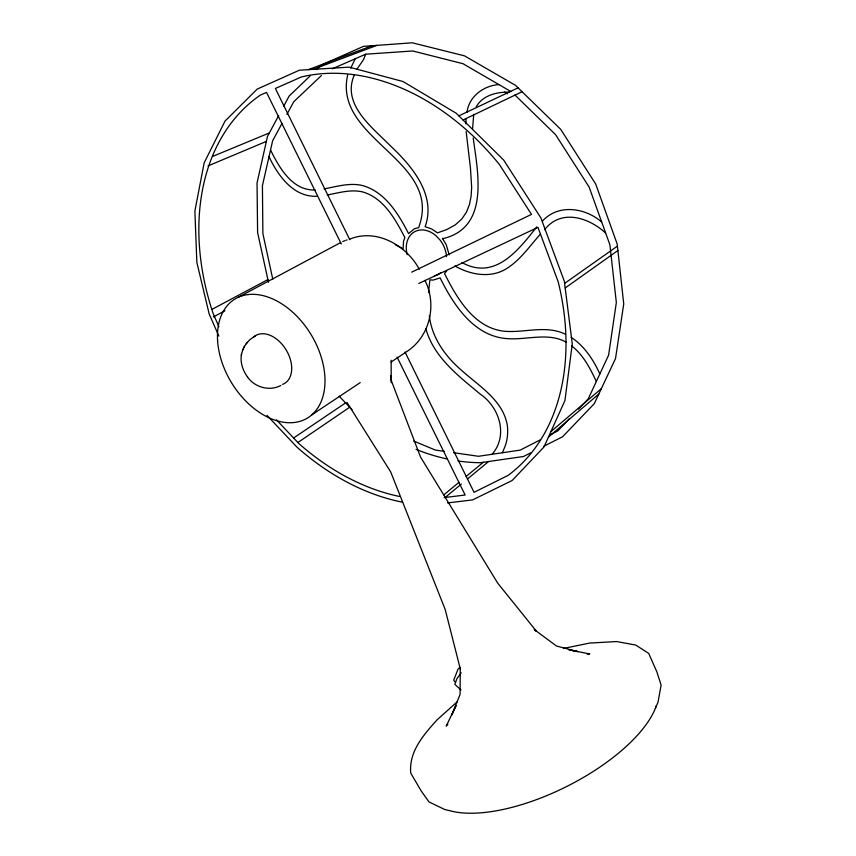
<?xml version="1.0" encoding="UTF-8"?>
<svg xmlns="http://www.w3.org/2000/svg" width="856" height="856" viewBox="0 0 856 856"><rect width="100%" height="100%" fill="white"/><g stroke="black" fill="none" stroke-linecap="round" stroke-linejoin="round"><path stroke-width="1.28" d="M460.282 668.012L460.068 694.494L451.743 714.995L456.034 705.633L446.222 726.113L447.87 724.058M465.953 123.917L466.039 118.588M472.587 128.882L473.721 114.329M241.585 353.924C239.851 362.024 242.783 370.552 247.598 377.079M428.482 292.538L429.937 279.837L432.986 280.126L440.145 277.911C453.616 305.239 474.32 336.911 508.004 338.676C527.414 340.003 548.407 332.096 566.469 342.314M467.012 112.307C468.863 96.493 483.704 85.547 498.973 84.605M347.675 75.061C332.791 139.646 443.911 160.607 418.605 227.664L414.432 228.745L408.59 233.613C398.404 213.925 385.254 191.905 362.505 185.538C349.58 182.456 336.675 186.576 324.017 188.93M242.537 350.489L244.506 346.305M241.253 355.122L242.933 349.077M355.219 58.775L350.725 68.213M511.032 91.603L462.968 63.697L412.742 50.975L365.673 54.196L363.597 59.535L356.866 69.293M502.461 452.738L504.066 448.694A55.8 41.002 52.5 0 0 507.394 425.828C503.349 400.373 479.307 386.409 461.737 370.488C445.313 356.46 431.681 337.574 429.338 315.596M655.386 708.276L658.007 702.241L661.11 685.078L656.841 671.842L648.73 653.428L635.805 645.082L616.598 641.54L589.624 643.081L563.409 648.452M354.288 75.05C341.48 104.368 372.146 127.266 390.175 145.606C411.832 165.893 436.592 194.943 425.111 226.69L431.681 228.948L437.459 232.864L446.725 229.59L455.36 224.818L461.823 218.986L466.413 212.234L469.42 204.648L471.1 196.302L471.667 187.282L470.436 167.84L466.135 131.567M278.639 115.635L267.479 136.446L257.035 182.97L257.603 232.511L268.484 282.309M283.593 106.412L289.157 96.032L310.15 75.927M281.966 123.51L272.657 140.684L262.428 185.602L262.867 233.538L272.764 279.174M286.921 114.351L293.747 101.757L321.396 75.553M246.25 343.738L249.888 339.597L255.505 335.723M243.596 347.664L247.256 342.261M476.31 106.69C482.784 95.134 497.24 91.763 509.577 92.17M446.682 270.849L444.531 273.524C457.136 298.776 475.208 329.828 506.87 331.422C526.312 332.385 546.995 325.13 565.399 334.257M492.093 454.279C508.528 435.415 499.401 407.028 480.098 394.017C458.442 375.87 433.842 357.348 425.892 328.811M536.712 226.904C518.586 249.941 495.003 280.864 461.919 262.535M461.17 672.827L456.837 678.829L454.868 684.404L461.01 690.011M540.211 234.351C529.415 246.453 520.084 260.427 505.96 268.998C490.114 278.5 470.147 274.744 454.878 265.949M569.486 418.605L557.845 430.878L549.627 435.083M578.431 409.168L588.275 398.789L608.605 355.144L616.341 302.521L609.911 244.848L589.131 187.09L555.512 134.563L514.905 94.973M544.587 229.729C561.044 208.511 588.746 217.424 605.673 233.078M459.833 667.413L458.014 669.178L453.766 680.017L454.75 681.836M316.838 69.529L321.61 64.96L363.479 46.352L412.282 42.8L464.455 55.833L515.526 85.354L560.723 129.363L595.669 183.976L617.187 244.056L623.735 303.966L615.528 358.536L594.267 403.69L562.574 436.763L543.646 446.329M457.158 701.845L437.277 719.65C423.87 734.469 408.622 751.664 410.762 773.107L420.917 790.527L428.942 801.901L444.81 809.53L451.187 811.049A126.463 52.43 -26.6 0 0 569.358 785.145A126.463 52.43 -26.6 0 0 656.392 705.537M548.428 437.116L598.793 394.06M550.932 431.585L601.329 388.678M445.131 497.497L461.298 484.111M467.355 479.093L488.573 461.512M443.868 494.822L459.041 482.303M466.124 476.46L483.319 462.272M542.64 220.891C558.508 203.578 585.279 207.783 601.693 222.014M565.185 287.98L617.893 250.519M564.596 283.4L617.411 246.143M297.974 442.466L349.708 407.21M293.694 437.93L345.589 402.898M311.712 414.914L360.226 382.611M391.096 362.045L407.627 351.024C430.087 335.809 437.106 304.554 424.929 280.383M213.358 316.988L224.957 310.728M212.01 309.348L267.885 279.591M238.118 297.353L340.656 242.58M540.222 439.888L520.255 450.106L478.493 456.291L453.637 452.696M530.645 452.899L523.551 456.483L480.291 462.711A221.822 169.798 60.3 0 1 457.981 460.945M280.907 385.446C269.576 391.524 254.671 387.447 247.459 376.918M411.683 272.154L531.49 214.385L499.38 164.491A227.182 166.075 59.7 0 0 301.387 76.965L275.375 88.468L349.751 239.669M463.043 120.001L522.064 91.731M458.859 115.87L518.083 87.847M418.766 283.497L537.964 227.343L558.187 281.785A227.182 166.075 59.7 0 1 508.079 475.412L474.042 492.318L405.016 352.009M332.406 68.78L365.673 54.196M342.764 241.553L344.904 240.664M208.04 165.904L266.366 141.401M213.294 156.156L269.373 132.937M313.082 69.368L376.918 45.368M308.246 69.668L372.167 45.721M345.995 240.279L347.097 239.926M349.387 239.306C375.934 227.964 406.547 245.18 419.29 269.298M327.217 194.997C338.848 192.835 350.735 189.123 362.612 191.915C383.841 198.046 395.312 219.307 404.867 237.54L403.529 241.296L403.101 248.775L395.258 244.741M444.114 497.625L465.14 495.014L397.13 357.155M447.602 502.921L472.64 499.904L512.145 480.505L543.967 447.003L564.928 400.587L572.279 343.919L564.318 281.217L540.896 217.938L503.692 160.083L456.173 113.217L402.994 81.513L349.184 67.142L299.375 70.213L257.185 89.11L225.032 121.081L204.167 162.811L194.89 210.951L196.837 262.311L209.196 314.034L218.879 336.13M587.098 654.07L589.752 653.963L568.94 649.8L577.821 651.63L556.518 646.023L534.23 629.545M315.265 189.979C292.324 190.867 279.334 167.819 270.539 149.993M316.624 196.292C293.308 197.115 277.975 175.608 269.009 156.702M444.478 451.369L435.33 450.042L413.662 441.033M504.569 92.084L507.501 93.786M571.134 337.275C584.359 346.027 593.411 359.713 599.842 373.965M571.433 345.717C583.214 354.694 590.148 368.348 596.343 381.476M534.829 630.027L536.477 631.3L497.678 583.097L420.499 456.976L391.192 380.267L391.16 360.269M339.126 396.146L352.019 409.617M276.456 419.847L298.83 443.536A227.182 166.075 59.7 0 0 399.624 496.491M266.976 415.363L297.064 447.249A233.806 170.975 59.7 0 0 402.609 502.194M346.958 402.384L390.689 471.902L445.184 609.44L460.442 669.499M341.298 243.981L266.516 92.384L260.342 95.123A227.182 166.075 59.7 0 0 213.198 313.671L218.943 326.821M449.143 254.778L446.233 244.623L442.37 238.3L442.745 238.696C489.76 227.728 477.916 172.891 473.197 138.019M390.764 375.581L391.224 382.707M253.194 337.51A27.959 18.639 58.6 0 1 285.786 349.344A27.959 18.639 58.6 0 1 282.566 384.387M447.421 459.03A221.822 169.798 60.3 0 1 416.08 449.368M440.915 272.508A24.385 18.629 60.7 0 1 434.463 275.825M407.167 254.66A24.385 18.629 60.7 0 1 413.619 232.34A24.385 18.629 60.7 0 1 435.918 235.657L440.252 240.258A24.385 18.629 60.7 0 1 446.522 256.65M217.574 340.453A69.668 46.481 58.6 0 0 301.226 420.938A69.668 46.481 58.6 0 0 294.828 314.195A69.668 46.481 58.6 0 0 217.574 340.453"/></g></svg>
